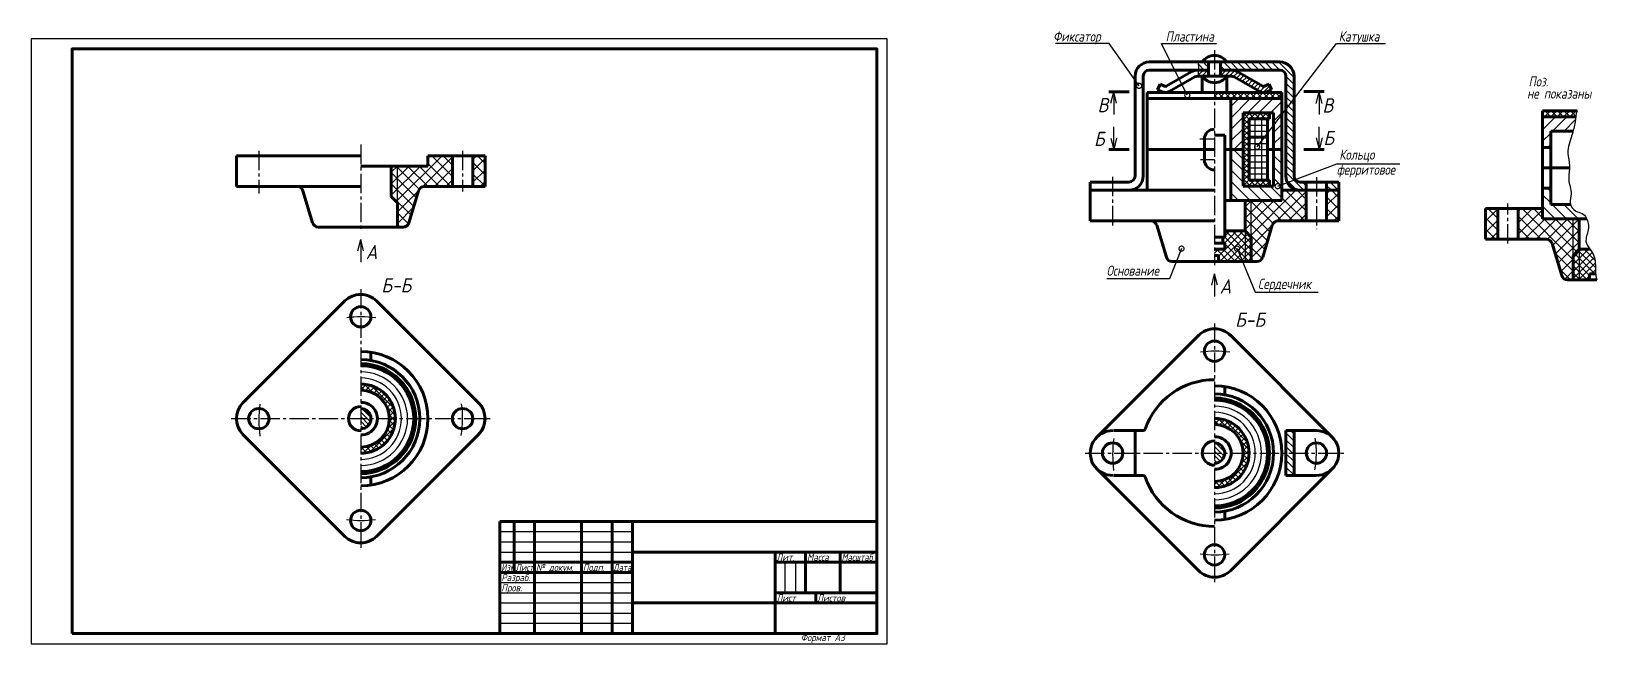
# Model space of a CAD drawing. Header units: millimetres. Extents: x 0 to 768, y 0 to 301.
import ezdxf

# ---------------------------------------------------------------- set-up
doc = ezdxf.new("R2010")
doc.units = ezdxf.units.MM
doc.header["$LTSCALE"] = 0.5
doc.linetypes.add('CENTER2', pattern=[28.575, 19.05, -3.175, 3.175, -3.175])
doc.layers.get('0').update_dxf_attribs({"lineweight": 60})
doc.layers.get('Defpoints').update_dxf_attribs({"color": 5})
doc.layers.add('4-текст', color=7, linetype='Continuous', true_color=0x00ad00)
doc.styles.get("Standard").update_dxf_attribs({"font": 'isocpeui.ttf', "width": 0.9})
doc.dimstyles.get("Standard").update_dxf_attribs({"dimtxt": 5, "dimasz": 5, "dimexe": 2, "dimexo": 0, "dimgap": 1.5, "dimtad": 1, "dimdec": 0, "dimzin": 0, "dimtxsty": 'Standard', "dimcen": 5, "dimadec": 0, "dimazin": 0, "dimtfac": 1, "dimtdec": 0, "dimtofl": 0, "dimtmove": 0, "dimatfit": 3, "dimldrblk": 'DOTSMALL', "dimfxl": 1, "dimtolj": 1, "dimtzin": 0, "dimarcsym": 0})

# ---------------------------------------------------------------- blocks, each defined once
blk = doc.blocks.new('_DotSmall')
at = {"color": 0, "linetype": 'ByBlock', "const_width": 0.5}
blk.add_lwpolyline([(-0.0625, 0, 1), (0.0625, 0, 1)], format="xyb", close=True, dxfattribs=at)

msp = doc.modelspace()

# ---------------------------------------------------------------- hatches: boundary and pattern name
at = {"lineweight": -3}
h = msp.add_hatch(dxfattribs=at)
h.set_pattern_fill('ANSI31', scale=0.75, angle=90, style=0)
h.set_pattern_definition([(135, (312.1632, 9.5983), (-1.683798, -1.683798), [])])
edge = h.paths.add_edge_path()
edge.add_line((577.66, 281.6), (577.66, 285.6))
edge.add_line((577.66, 285.6), (572.83, 285.6))
edge.add_line((572.83, 285.6), (572.83, 285.6))
edge.add_line((572.83, 285.6), (572.83, 285.59))
edge.add_spline(control_points=[(572.83, 285.59), (572.72, 285.31), (572.45, 284.6), (572.92, 283.33), (572.77, 282.16), (572.69, 281.6)], knot_values=[0, 0, 0, 0, 0.885413, 2.203759, 3.944981, 3.944981, 3.944981, 3.944981], degree=3, periodic=0)
edge.add_line((572.69, 281.6), (577.66, 281.6))
h.paths.add_polyline_path([(641.66, 222.6), (641.66, 226.6), (635.66, 226.6), (635.66, 222.6)])
edge = h.paths.add_edge_path()
edge.add_arc((622.66, 229.6), 7, 180, 270)
edge.add_line((622.66, 222.6), (625.66, 222.6))
edge.add_line((625.66, 222.6), (625.66, 226.6))
edge.add_line((625.66, 226.6), (622.66, 226.6))
edge.add_arc((622.66, 229.6), 3, 180, 270, ccw=False)
edge.add_line((619.66, 229.6), (619.66, 278.6))
edge.add_arc((612.66, 278.6), 7, 0, 90)
edge.add_line((612.66, 285.6), (583.66, 285.6))
edge.add_line((583.66, 285.6), (583.66, 281.6))
edge.add_line((583.66, 281.6), (612.66, 281.6))
edge.add_arc((612.66, 278.6), 3, 0, 90, ccw=False)
edge.add_line((615.66, 278.6), (615.66, 229.6))
h = msp.add_hatch(dxfattribs=at)
h.set_pattern_fill('ANSI31', scale=0.5, style=0)
h.set_pattern_definition([(45, (312.1632, 9.5983), (-1.122532, 1.122532), [])])
edge = h.paths.add_edge_path()
edge.add_spline(control_points=[(572.69, 281.6), (572.65, 281.35), (572.51, 280.52), (572.58, 280.13), (572.88, 278.64), (572.9, 278.6)], knot_values=[3.944981, 3.944981, 3.944981, 3.944981, 4.714318, 6.752684, 6.961333, 6.961333, 6.961333, 6.961333], degree=3, periodic=0)
edge.add_line((572.9, 278.6), (577.66, 278.6))
edge.add_line((577.66, 278.6), (577.66, 281.6))
edge.add_line((577.66, 281.6), (572.69, 281.6))
h.paths.add_polyline_path([(590.32, 278.25), (602.92, 271.07, 0.23303), (606.45, 270.96), (608.66, 271.96), (607.41, 274.68), (605.21, 273.69, -0.23303), (604.33, 273.72), (591.73, 280.89, 0.123106), (588.91, 281.6), (583.66, 281.6), (583.66, 278.6), (588.91, 278.6, -0.123106)])
h = msp.add_hatch(dxfattribs=at)
h.set_pattern_fill('ANSI37', scale=0.7, style=0)
h.set_pattern_definition([(45, (312.1632, 9.5983), (-1.571545, 1.571545), []), (135, (312.1632, 9.5983), (-1.571545, -1.571545), [])])
h.paths.add_polyline_path([(588.66, 267.6), (613.66, 267.6), (613.66, 270.6), (580.66, 270.6), (580.66, 267.6)])
h = msp.add_hatch(dxfattribs=at)
h.set_pattern_fill('ANSI31', scale=1.25, style=0)
h.set_pattern_definition([(45, (312.163, 9.5983), (-2.80633, 2.80633), [])])
h.paths.add_polyline_path([(588.66, 242.6), (594.66, 242.6), (594.66, 260.6), (596.66, 260.6), (609.66, 260.6), (609.66, 242.6), (613.66, 242.6), (613.66, 267.6), (588.66, 267.6)])
h = msp.add_hatch(dxfattribs=at)
h.set_pattern_fill('ANSI37', scale=0.7, style=0)
h.set_pattern_definition([(45, (360.657, 5.5983), (-1.571545, 1.571545), []), (135, (360.657, 5.5983), (-1.571545, -1.571545), [])])
edge = h.paths.add_edge_path()
edge.add_spline(control_points=[(757.88, 258.6), (758.03, 259.62), (758.22, 260.63), (758.56, 261.6)], knot_values=[0.026653, 0.026653, 0.026653, 0.026653, 3.109072, 3.109072, 3.109072, 3.109072], degree=3, periodic=0)
edge.add_line((758.56, 261.6), (741.66, 261.6))
edge.add_line((741.66, 261.6), (741.66, 258.6))
edge.add_line((741.66, 258.6), (757.88, 258.6))
h = msp.add_hatch(dxfattribs=at)
h.set_pattern_fill('ANSI37', scale=0.6, angle=90, style=0)
h.set_pattern_definition([(135, (312.1632, 9.5983), (-1.347038, -1.347038), []), (225, (312.1632, 9.5983), (1.347038, -1.347038), [])])
h.paths.add_polyline_path([(597.66, 257.6), (606.66, 257.6), (607.66, 257.6), (607.66, 260.6), (596.66, 260.6), (594.66, 260.6), (594.66, 242.6), (594.66, 224.6), (597.66, 224.6), (597.66, 227.6)])
h.paths.add_polyline_path([(607.66, 227.6), (597.66, 227.6), (597.66, 224.6), (607.66, 224.6)])
h = msp.add_hatch(dxfattribs=at)
h.set_pattern_fill('ANSI31', scale=1.25, style=0)
h.set_pattern_definition([(45, (360.8605, 0.5983), (-2.80633, 2.80633), [])])
edge = h.paths.add_edge_path()
edge.add_line((745.66, 251.6), (756.59, 251.6))
edge.add_spline(control_points=[(756.59, 251.6), (757, 253.1), (757.5, 255.41), (757.77, 257.79), (757.88, 258.6)], knot_values=[3.109072, 3.109072, 3.109072, 3.109072, 7.780146, 10.229589, 10.229589, 10.229589, 10.229589], degree=3, periodic=0)
edge.add_line((757.88, 258.6), (741.66, 258.6))
edge.add_line((741.66, 258.6), (741.66, 243.6))
edge.add_line((741.66, 243.6), (745.66, 243.6))
edge.add_line((745.66, 243.6), (745.66, 251.6))
h = msp.add_hatch(dxfattribs=at)
h.set_pattern_fill('ANSI37', scale=1.25, angle=90, style=0)
h.set_pattern_definition([(135, (-106.837, 26.4794), (-2.80633, -2.80633), []), (225, (-106.837, 26.4794), (2.80633, -2.80633), [])])
h.paths.add_polyline_path([(206.66, 224.48), (206.66, 239.48), (201.66, 239.48), (194.66, 239.48), (194.66, 234.48), (176.66, 234.48), (176.66, 219.48), (179.66, 216.48), (179.66, 204.48), (182.42, 204.48, 0.331206), (185.3, 206.62), (190.02, 222.34, -0.331206), (192.89, 224.48)])
h.paths.add_polyline_path([(216.66, 224.48), (222.66, 224.48), (222.66, 239.48), (216.66, 239.48)])
h = msp.add_hatch(dxfattribs=at)
h.set_pattern_fill('ANSI31', scale=1.25, angle=90, style=0)
h.set_pattern_definition([(135, (312.163, 9.5983), (-2.80633, -2.80633), [])])
h.paths.add_polyline_path([(594.66, 224.6), (594.66, 242.6), (588.66, 242.6), (588.66, 222.6), (588.66, 217.6), (595.66, 217.6), (613.66, 217.6), (613.66, 222.6), (613.66, 242.6), (609.66, 242.6), (609.66, 224.6)])
h = msp.add_hatch(dxfattribs=at)
h.set_pattern_fill('ANSI31', scale=1.25, angle=90, style=0)
h.set_pattern_definition([(135, (360.8605, 0.5983), (-2.80633, -2.80633), [])])
edge = h.paths.add_edge_path()
edge.add_line((745.66, 215.6), (745.66, 223.6))
edge.add_line((745.66, 223.6), (741.66, 223.6))
edge.add_line((741.66, 223.6), (741.66, 213.6))
edge.add_line((741.66, 213.6), (741.66, 208.6))
edge.add_line((741.66, 208.6), (763.33, 208.6))
edge.add_spline(control_points=[(763.33, 208.6), (762.8, 209.71), (761.3, 211.59), (757.5, 212.01), (755.77, 214.26), (755.39, 215.6)], knot_values=[46.67946, 46.67946, 46.67946, 46.67946, 50.184627, 53.468463, 57.536046, 57.536046, 57.536046, 57.536046], degree=3, periodic=0)
edge.add_line((755.39, 215.6), (745.66, 215.6))
h = msp.add_hatch(dxfattribs=at)
h.set_pattern_fill('ANSI37', scale=1.25, angle=90, style=0)
h.set_pattern_definition([(135, (312.163, 9.5983), (-2.80633, -2.80633), []), (225, (312.163, 9.5983), (2.80633, -2.80633), [])])
h.paths.add_polyline_path([(625.66, 207.6), (625.66, 222.6), (620.66, 222.6), (613.66, 222.6), (613.66, 217.6), (595.66, 217.6), (595.66, 202.6), (598.66, 199.6), (598.66, 187.6), (601.42, 187.6, 0.331206), (604.3, 189.74), (609.02, 205.46, -0.331206), (611.89, 207.6)])
h.paths.add_polyline_path([(635.66, 207.6), (641.66, 207.6), (641.66, 222.6), (635.66, 222.6)])
h = msp.add_hatch(dxfattribs=at)
h.set_pattern_fill('ANSI37', scale=1.25, angle=90, style=0)
h.set_pattern_definition([(135, (360.8605, 0.5983), (-2.80633, -2.80633), []), (225, (360.8605, 0.5983), (2.80633, -2.80633), [])])
h.paths.add_polyline_path([(746.3, 196.46), (751.02, 180.74, 0.331206), (753.89, 178.6), (756.66, 178.6), (756.66, 190.6), (756.66, 208.6), (741.66, 208.6), (741.66, 213.6), (734.66, 213.6), (729.66, 213.6), (729.66, 198.6), (743.42, 198.6, -0.331206)])
h.paths.add_polyline_path([(756.66, 190.6), (759.66, 193.6), (759.66, 208.6), (756.66, 208.6)])
h.paths.add_polyline_path([(713.66, 198.6), (719.66, 198.6), (719.66, 213.6), (713.66, 213.6)])
h = msp.add_hatch(dxfattribs=at)
h.set_pattern_fill('ANSI37', scale=0.75, style=0)
h.set_pattern_definition([(45, (312.657, 14.5983), (-1.683798, 1.683798), []), (135, (312.657, 14.5983), (-1.683798, -1.683798), [])])
h.paths.add_polyline_path([(595.66, 202.6), (585.66, 202.6), (585.66, 199.6), (584.66, 199.6), (584.66, 196.6), (585.66, 196.6), (585.66, 193.6), (580.66, 193.6), (580.66, 190.6), (582.66, 190.6), (582.66, 187.6), (595.66, 187.6)])
h.paths.add_polyline_path([(598.66, 199.6), (595.66, 202.6), (595.66, 187.6), (598.66, 187.6)])
h = msp.add_hatch(dxfattribs=at)
h.set_pattern_fill('ANSI37', scale=0.75, style=0)
h.set_pattern_definition([(45, (360.657, 5.5983), (-1.683798, 1.683798), []), (135, (360.657, 5.5983), (-1.683798, -1.683798), [])])
h.paths.add_polyline_path([(759.66, 193.6), (756.66, 190.6), (756.66, 178.6), (759.66, 178.6)])
edge = h.paths.add_edge_path()
edge.add_spline(control_points=[(767.69, 181.6), (767.69, 181.62), (767.56, 183.07), (767.64, 186.39), (767.07, 190.65), (765.57, 192.71), (764.93, 193.6)], knot_values=[73.070277, 73.070277, 73.070277, 73.070277, 73.179023, 78.940139, 82.800069, 85.789737, 85.789737, 85.789737, 85.789737], degree=3, periodic=0)
edge.add_line((764.93, 193.6), (759.66, 193.6))
edge.add_line((759.66, 193.6), (759.66, 178.6))
edge.add_line((759.66, 178.6), (764.66, 178.6))
edge.add_line((764.66, 178.6), (764.66, 181.6))
edge.add_line((764.66, 181.6), (767.69, 181.6))
h = msp.add_hatch(dxfattribs=at)
h.set_pattern_fill('ANSI37', scale=0.6, angle=90, style=0)
h.set_pattern_definition([(135, (-106.8369, 36.5975), (-1.347038, -1.347038), []), (225, (-106.8369, 36.5975), (1.347038, -1.347038), [])])
h.paths.add_polyline_path([(178.66, 110.48), (175.66, 110.48, -0.414214), (161.66, 96.48), (161.66, 93.48, 0.414214)])
h.paths.add_polyline_path([(161.66, 127.48), (161.66, 124.48, -0.414214), (175.66, 110.48), (178.66, 110.48, 0.414214)])
h = msp.add_hatch(dxfattribs=at)
h.set_pattern_fill('ANSI31', color=256, scale=0.5, angle=90, style=0)
h.set_pattern_definition([(135, (-106.343, 31.4794), (-1.122532, -1.122532), [])])
h.paths.add_polyline_path([(161.66, 115.48), (161.66, 110.48), (166.66, 110.48, 0.414214)])
h.paths.add_polyline_path([(166.66, 110.48), (161.66, 110.48), (161.66, 105.48, 0.414214)])
h = msp.add_hatch(dxfattribs=at)
h.set_pattern_fill('ANSI37', scale=0.6, angle=90, style=0)
h.set_pattern_definition([(135, (312.1632, 19.7163), (-1.347038, -1.347038), []), (225, (312.1632, 19.7163), (1.347038, -1.347038), [])])
h.paths.add_polyline_path([(597.66, 93.6), (594.66, 93.6, -0.414214), (580.66, 79.6), (580.66, 76.6, 0.414214)])
h.paths.add_polyline_path([(580.66, 110.6), (580.66, 107.6, -0.414214), (594.66, 93.6), (597.66, 93.6, 0.414214)])
h = msp.add_hatch(dxfattribs=at)
h.set_pattern_fill('ANSI31', scale=0.75, angle=90, style=0)
h.set_pattern_definition([(135, (312.1632, 19.7163), (-1.683798, -1.683798), [])])
h.paths.add_polyline_path([(619.66, 104.6), (615.66, 104.6), (615.66, 93.6), (619.66, 93.6)])
h.paths.add_polyline_path([(619.66, 93.6), (615.66, 93.6), (615.66, 82.6), (619.66, 82.6)])
h = msp.add_hatch(dxfattribs=at)
h.set_pattern_fill('ANSI31', color=256, scale=0.5, angle=90, style=0)
h.set_pattern_definition([(135, (312.657, 14.5983), (-1.122532, -1.122532), [])])
h.paths.add_polyline_path([(580.66, 98.6), (580.66, 93.6), (585.66, 93.6, 0.414214)])
h.paths.add_polyline_path([(585.66, 93.6), (580.66, 93.6), (580.66, 88.6, 0.414214)])

# ---------------------------------------------------------------- linework, layer by layer
at = {"color": 7, "lineweight": 60}
for p, q in [((580.66, 285.6), (548.66, 285.6)), ((572.83, 285.59), (572.83, 285.6)), ((572.83, 285.6), (572.83, 285.6)), ((580.66, 285.6), (577.66, 285.6)), ((577.66, 285.6), (577.66, 281.6)), ((580.66, 285.6), (612.66, 285.6)), ((580.66, 285.6), (583.66, 285.6)), ((583.66, 285.6), (583.66, 281.6)), ((541.66, 278.6), (541.66, 229.6)), ((545.66, 278.6), (545.66, 229.6)), ((545.66, 275.6), (545.66, 278.6)), ((548.66, 281.6), (577.66, 281.6)), ((556.99, 273.72), (569.58, 280.89)), ((558.4, 271.07), (571, 278.25)), ((577.66, 281.6), (572.41, 281.6)), ((572.41, 278.6), (580.66, 278.6)), ((574.66, 270.6), (574.66, 278.6)), ((577.66, 281.6), (577.66, 278.6)), ((588.91, 278.6), (580.66, 278.6)), ((583.66, 281.6), (583.66, 278.6)), ((612.66, 281.6), (583.66, 281.6)), ((583.66, 281.6), (588.91, 281.6)), ((586.66, 270.6), (586.66, 278.6)), ((602.92, 271.07), (590.32, 278.25)), ((604.33, 273.72), (591.73, 280.89)), ((615.66, 278.6), (615.66, 229.6)), ((615.66, 275.6), (615.66, 278.6)), ((619.66, 278.6), (619.66, 229.6)), ((580.66, 270.6), (547.66, 270.6)), ((547.66, 270.6), (547.66, 267.6)), ((552.66, 271.96), (553.91, 274.68)), ((552.66, 271.96), (554.86, 270.96)), ((553.91, 274.68), (556.1, 273.69)), ((580.66, 270.6), (574.66, 270.6)), ((580.66, 270.6), (613.66, 270.6)), ((580.66, 270.6), (586.66, 270.6)), ((607.41, 274.68), (605.21, 273.69)), ((608.66, 271.96), (606.45, 270.96)), ((608.66, 271.96), (607.41, 274.68)), ((613.66, 270.6), (613.66, 267.6)), ((547.66, 267.6), (580.66, 267.6)), ((547.66, 242.6), (547.66, 267.6)), ((580.66, 267.6), (580.66, 267.6)), ((613.66, 267.6), (580.66, 267.6)), ((580.66, 267.6), (580.66, 267.6)), ((580.66, 267.6), (588.66, 267.6)), ((588.66, 267.6), (588.66, 242.6)), ((613.66, 242.6), (613.66, 267.6)), ((758.56, 261.6), (741.66, 261.6)), ((741.66, 261.6), (741.66, 258.6)), ((594.66, 242.6), (594.66, 260.6)), ((596.66, 260.6), (594.66, 260.6)), ((596.66, 260.6), (609.66, 260.6)), ((597.66, 227.6), (597.66, 257.6)), ((597.66, 257.6), (607.66, 257.6)), ((597.66, 257.6), (605.66, 257.6)), ((597.66, 257.6), (606.66, 257.6)), ((597.66, 257.6), (606.66, 257.6)), ((600.66, 257.6), (603.66, 257.6)), ((606.66, 257.6), (606.66, 227.6)), ((607.66, 260.6), (607.66, 257.6)), ((609.66, 242.6), (609.66, 260.6)), ((741.66, 258.6), (757.88, 258.6)), ((741.66, 233.6), (741.66, 258.6)), ((575.66, 242.6), (575.66, 247.6)), ((580.66, 249.6), (585.66, 249.6)), ((585.66, 242.6), (585.66, 249.6)), ((597.66, 248.6), (606.66, 248.6)), ((745.66, 233.6), (745.66, 251.6)), ((756.59, 251.6), (745.66, 251.6)), ((121.66, 239.48), (100.66, 239.48)), ((100.66, 239.48), (100.66, 224.48)), ((121.66, 239.48), (128.66, 239.48)), ((161.66, 239.48), (128.66, 239.48)), ((201.66, 239.48), (194.66, 239.48)), ((194.66, 239.48), (194.66, 234.48)), ((201.66, 239.48), (222.66, 239.48)), ((206.66, 239.48), (206.66, 224.48)), ((216.66, 224.48), (216.66, 239.48)), ((222.66, 239.48), (222.66, 224.48)), ((547.66, 222.6), (547.66, 242.6)), ((547.66, 242.6), (580.66, 242.6)), ((580.66, 242.6), (575.66, 242.6)), ((575.66, 242.6), (575.66, 237.6)), ((585.66, 242.6), (585.66, 237.6)), ((585.66, 199.6), (585.66, 242.6)), ((585.66, 242.6), (594.66, 242.6)), ((588.66, 242.6), (588.66, 222.6)), ((594.66, 242.6), (594.66, 224.6)), ((613.66, 242.6), (606.66, 242.6)), ((609.66, 242.6), (609.66, 224.6)), ((613.66, 222.6), (613.66, 242.6)), ((745.66, 243.6), (741.66, 243.6)), ((745.66, 233.6), (745.66, 243.6)), ((169.66, 234.48), (161.66, 234.48)), ((161.66, 234.48), (176.66, 234.48)), ((169.66, 234.48), (194.66, 234.48)), ((176.66, 234.48), (176.66, 219.48)), ((741.66, 213.6), (741.66, 233.6)), ((741.66, 233.6), (745.66, 233.6)), ((745.66, 233.6), (745.66, 215.6)), ((745.66, 233.6), (754.85, 233.6)), ((745.66, 233.6), (745.66, 223.6)), ((100.66, 224.48), (161.66, 224.48)), ((100.66, 224.48), (130.42, 224.48)), ((222.66, 224.48), (192.89, 224.48)), ((519.66, 222.6), (519.66, 226.6)), ((519.66, 226.6), (538.66, 226.6)), ((519.66, 226.6), (538.66, 226.6)), ((524.66, 226.6), (523.16, 226.6)), ((524.66, 226.6), (523.16, 226.6)), ((529.66, 226.6), (524.66, 226.6)), ((529.66, 226.6), (536.16, 226.6)), ((609.66, 224.6), (594.66, 224.6)), ((596.66, 224.6), (595.66, 224.6)), ((597.66, 227.6), (607.66, 227.6)), ((597.66, 227.6), (600.66, 227.6)), ((607.66, 227.6), (607.66, 224.6)), ((641.66, 226.6), (622.66, 226.6)), ((625.66, 226.6), (625.66, 207.6)), ((635.66, 207.6), (635.66, 226.6)), ((641.66, 222.6), (641.66, 226.6)), ((745.66, 223.6), (741.66, 223.6)), ((133.3, 222.34), (138.02, 206.62)), ((179.66, 216.48), (176.66, 219.48)), ((179.66, 216.48), (179.66, 204.48)), ((190.02, 222.34), (185.3, 206.62)), ((540.66, 222.6), (519.66, 222.6)), ((519.66, 222.6), (519.66, 207.6)), ((540.66, 222.6), (547.66, 222.6)), ((580.66, 222.6), (547.66, 222.6)), ((588.66, 217.6), (585.66, 217.6)), ((585.66, 217.6), (595.66, 217.6)), ((588.66, 222.6), (588.66, 217.6)), ((588.66, 222.6), (588.66, 217.6)), ((588.66, 217.6), (613.66, 217.6)), ((595.66, 217.6), (595.66, 202.6)), ((620.66, 222.6), (613.66, 222.6)), ((613.66, 222.6), (613.66, 217.6)), ((620.66, 222.6), (641.66, 222.6)), ((641.66, 222.6), (641.66, 207.6)), ((745.66, 215.6), (755.39, 215.6)), ((519.66, 207.6), (580.66, 207.6)), ((519.66, 207.6), (549.42, 207.6)), ((641.66, 207.6), (611.89, 207.6)), ((713.66, 213.6), (713.66, 198.6)), ((734.66, 213.6), (713.66, 213.6)), ((719.66, 213.6), (719.66, 198.6)), ((729.66, 213.6), (729.66, 198.6)), ((734.66, 213.6), (741.66, 213.6)), ((741.66, 213.6), (741.66, 208.6)), ((763.33, 208.6), (741.66, 208.6)), ((763.33, 208.6), (759.66, 208.6)), ((759.66, 208.6), (759.66, 193.6)), ((180, 204.48), (140.89, 204.48)), ((179.66, 204.48), (182.42, 204.48)), ((552.3, 205.46), (557.02, 189.74)), ((595.66, 202.6), (585.66, 202.6)), ((598.66, 199.6), (595.66, 202.6)), ((609.02, 205.46), (604.3, 189.74)), ((585.66, 199.6), (580.66, 199.6)), ((580.66, 196.6), (585.66, 196.6)), ((580.66, 193.6), (585.66, 193.6)), ((584.66, 196.6), (584.66, 199.6)), ((585.66, 193.6), (585.66, 196.6)), ((598.66, 199.6), (598.66, 187.6)), ((713.66, 198.6), (743.42, 198.6)), ((746.3, 196.46), (751.02, 180.74)), ((756.66, 190.6), (759.66, 193.6)), ((759.66, 193.6), (764.93, 193.6)), ((580.66, 187.6), (559.89, 187.6)), ((580.66, 190.6), (582.66, 190.6)), ((580.66, 187.6), (601.42, 187.6)), ((582.66, 190.6), (582.66, 187.6)), ((756.66, 190.6), (756.66, 178.6)), ((768.2, 178.6), (753.89, 178.6)), ((756.66, 178.6), (764.66, 178.6)), ((764.66, 178.6), (764.66, 181.6)), ((764.66, 181.6), (767.69, 181.6)), ((153.88, 168.26), (103.88, 118.26)), ((169.43, 168.26), (219.44, 118.26)), ((572.88, 151.38), (522.88, 101.38)), ((588.43, 151.38), (638.44, 101.38)), ((166.66, 143.1), (166.66, 139.05)), ((585.66, 126.22), (585.66, 122.16)), ((153.88, 52.7), (103.88, 102.7)), ((169.43, 52.7), (219.44, 102.7)), ((545.66, 104.6), (531.16, 104.6)), ((541.66, 104.66), (541.66, 82.6)), ((615.66, 104.6), (615.66, 82.6)), ((615.66, 104.6), (630.62, 104.6)), ((619.66, 82.6), (619.66, 104.6)), ((572.88, 35.82), (522.88, 85.82)), ((588.43, 35.82), (638.44, 85.82)), ((166.66, 81.91), (166.66, 77.86)), ((545.66, 82.6), (531.16, 82.6)), ((615.66, 82.6), (630.58, 82.6)), ((585.66, 65.03), (585.66, 60.98))]:
    msp.add_line(p, q, dxfattribs=at)
at = {"color": 7, "linetype": 'CENTER2', "lineweight": -3}
for p, q in [((580.66, 291.34), (580.66, 185.8)), ((111.66, 242), (111.66, 221.04)), ((161.66, 245), (161.66, 202.68)), ((211.66, 242), (211.66, 222)), ((530.66, 229.16), (530.66, 204.16)), ((630.66, 229.1), (630.66, 203.48)), ((724.66, 196.38), (724.66, 216.11)), ((161.66, 174.04), (161.66, 47)), ((580.66, 157.16), (580.66, 30.12)), ((98.16, 110.48), (225.52, 110.48)), ((517.16, 93.6), (644.52, 93.6))]:
    msp.add_line(p, q, dxfattribs=at)
at = {"color": 7, "lineweight": 100}
for p, q in [((528.76, 270.98), (538.76, 270.98)), ((634.41, 271), (624.41, 271)), ((528.76, 242.6), (538.76, 242.6)), ((634.41, 242.58), (624.41, 242.58))]:
    msp.add_line(p, q, dxfattribs=at)
at = {"color": 7, "lineweight": -3}
for p, q in [((529.79, 265.38), (531.19, 270.98)), ((531.19, 270.98), (531.19, 259.78)), ((531.19, 270.98), (531.19, 265.38)), ((532.59, 265.38), (531.19, 270.98)), ((630.55, 265.21), (631.98, 270.98)), ((631.98, 270.98), (631.98, 259.78)), ((633.41, 265.21), (631.98, 270.98)), ((531.19, 242.6), (531.19, 253.8)), ((597.66, 254.6), (606.66, 254.6)), ((600.66, 227.6), (600.66, 257.6)), ((603.66, 257.6), (603.66, 227.6)), ((631.98, 242.6), (631.98, 253.8)), ((529.79, 248.2), (531.19, 242.6)), ((531.19, 242.6), (531.19, 248.2)), ((532.59, 248.2), (531.19, 242.6)), ((580.66, 247.6), (573.44, 247.6)), ((597.66, 251.6), (606.66, 251.6)), ((630.55, 248.37), (631.98, 242.6)), ((633.41, 248.37), (631.98, 242.6)), ((597.66, 245.6), (606.66, 245.6)), ((597.66, 242.6), (606.66, 242.6)), ((597.66, 239.6), (606.66, 239.6)), ((179.66, 216.48), (179.66, 234.48)), ((580.66, 237.6), (573.71, 237.6)), ((597.66, 236.6), (606.66, 236.6)), ((597.66, 233.6), (606.66, 233.6)), ((597.66, 230.6), (606.66, 230.6)), ((598.66, 199.6), (598.66, 217.6)), ((756.66, 190.6), (756.66, 208.6)), ((595.66, 202.6), (595.66, 187.6)), ((160.29, 192.88), (161.69, 198.48)), ((161.69, 198.48), (161.69, 187.28)), ((161.69, 198.48), (161.69, 192.88)), ((163.09, 192.88), (161.69, 198.48)), ((759.66, 193.6), (759.66, 178.6)), ((579.29, 176), (580.69, 181.6)), ((580.69, 181.6), (580.69, 170.4)), ((580.69, 181.6), (580.69, 176)), ((582.09, 176), (580.69, 181.6))]:
    msp.add_line(p, q, dxfattribs=at)
at = {"lineweight": 18}
for p, q in [((564.44, 193.93), (558.5, 179.13)), ((591.69, 193.93), (600.61, 172.64))]:
    msp.add_line(p, q, dxfattribs=at)
at = {"lineweight": -3}
for p, q in [((600.61, 172.64), (614.97, 172.64)), ((230, 55), (295, 55)), ((230, 50), (295, 50)), ((230, 45), (295, 45)), ((370, 25), (370, 40)), ((375, 40), (375, 25)), ((230, 30), (295, 30)), ((230, 25), (295, 25)), ((230, 20), (295, 20)), ((230, 15), (295, 15)), ((230, 10), (295, 10))]:
    msp.add_line(p, q, dxfattribs=at)
at = {"lineweight": 60}
for p, q in [((415, 60), (230, 60)), ((230, 5), (230, 60)), ((237, 60), (237, 35)), ((247, 5), (247, 60)), ((270, 60), (270, 5)), ((285, 5), (285, 60)), ((295, 60), (295, 5)), ((230, 40), (295, 40)), ((295, 45), (415, 45)), ((365, 5), (365, 45)), ((365, 40), (415, 40)), ((380, 45), (380, 25)), ((397, 25), (397, 45)), ((230, 35), (295, 35)), ((365, 25), (415, 25)), ((385, 20), (385, 25)), ((295, 20), (415, 20))]:
    msp.add_line(p, q, dxfattribs=at)
msp.add_line((365, 45), (365, 40))
msp.add_lwpolyline([(20, 5), (415, 5), (415, 292), (20, 292)], close=True, dxfattribs=at)
at = {"color": 7, "lineweight": 60}
for centre in [(161.66, 160.48), (580.66, 143.6), (111.66, 110.48), (211.66, 110.48), (530.66, 93.6), (630.66, 93.6), (161.66, 60.48), (580.66, 43.6)]:
    msp.add_circle(centre, 5, dxfattribs=at)
for centre, radius, start, end in [((548.66, 278.6), 7, 90, 180), ((580.66, 281.6), 7.21, 33.69007, 146.30993), ((612.66, 278.6), 7, 0, 90), ((548.66, 278.6), 3, 90, 180), ((572.41, 275.6), 6, 90, 118.07249), ((572.41, 275.6), 3, 90, 118.07249), ((580.66, 282.6), 7.21, 213.69007, 326.30993), ((588.91, 275.6), 6, 61.92751, 90), ((588.91, 275.6), 3, 61.92751, 90), ((588.91, 275.6), 3, 61.92751, 90), ((612.66, 278.6), 3, 0, 90), ((556.51, 274.6), 4, 245.60226, 298.07249), ((556.51, 274.6), 1, 245.60226, 298.07249), ((604.8, 274.6), 4, 241.92751, 294.39774), ((604.8, 274.6), 1, 241.92751, 294.39774), ((580.66, 247.6), 5, 90, 180), ((580.66, 237.6), 5, 180, 270), ((130.42, 221.48), 3, 16.69924, 90), ((192.89, 221.48), 3, 90, 163.30076), ((538.66, 229.6), 3, 270, 0), ((538.66, 229.6), 7, 270, 0), ((622.66, 229.6), 7, 180, 270), ((622.66, 229.6), 3, 180, 270), ((549.42, 204.6), 3, 16.69924, 90), ((611.89, 204.6), 3, 90, 163.30076), ((140.89, 207.48), 3, 196.69924, 270), ((182.42, 207.48), 3, 270, 343.30076), ((743.42, 195.6), 3, 16.69924, 90), ((559.89, 190.6), 3, 196.69924, 270), ((601.42, 190.6), 3, 270, 343.30076), ((753.89, 181.6), 3, 196.69924, 270), ((161.66, 160.48), 11, 44.99653, 135.00347), ((580.66, 143.6), 11, 44.99653, 135.00347), ((161.66, 110.48), 33, 270, 90), ((161.66, 110.48), 29, 270, 90), ((161.66, 110.48), 29, 270, 90), ((161.66, 110.48), 27, 270, 90), ((161.66, 110.48), 27, 270, 90), ((161.66, 110.48), 26, 270, 90), ((161.66, 110.48), 17, 270, 90), ((161.66, 110.48), 14, 270, 90), ((580.66, 93.6), 36, 90.00468, 161.0733), ((580.66, 93.6), 33, 270, 90), ((111.66, 110.48), 11, 135, 225), ((161.66, 110.48), 6, 90, 270), ((161.84, 110.48), 8, 268.68864, 91.31136), ((161.66, 110.48), 5, 270, 90), ((211.66, 110.48), 11, 315, 45), ((580.66, 93.6), 29, 270, 90), ((580.66, 93.6), 29, 270, 90), ((580.66, 93.6), 27, 270, 90), ((580.66, 93.6), 27, 270, 90), ((580.66, 93.6), 26, 270, 90), ((580.66, 93.6), 17, 270, 90), ((580.66, 93.6), 14, 270, 90), ((530.66, 93.6), 11, 88.69114, 271.30888), ((545.66, 105.6), 1, 270, 341.0733), ((580.84, 93.6), 8, 268.68864, 91.31136), ((630.66, 93.6), 11, 269.57448, 90.21737), ((580.66, 93.6), 6, 90, 270), ((580.66, 93.6), 5, 270, 90), ((545.66, 81.6), 1, 18.92464, 90), ((580.66, 93.6), 36, 198.92464, 270), ((161.66, 60.48), 11, 224.99653, 315.00347), ((580.66, 43.6), 11, 224.99653, 315.00347)]:
    msp.add_arc(centre, radius, start, end, dxfattribs=at)
at = {"color": 7, "linetype": 'Continuous', "lineweight": -3}
for centre, radius, start, end in [((161.66, 110.48), 50, 81.41375, 97.92119), ((580.66, 93.6), 50, 81.41375, 97.92119), ((172.24, 109.72), 60.59, 172.55087, 187.37138), ((161.66, 110.48), 50, 350.41676, 8.436), ((591.24, 92.84), 60.59, 172.55087, 187.37138), ((580.66, 93.6), 50, 350.41676, 8.436), ((161.66, 110.48), 50, 261.94574, 278.33519), ((580.66, 93.6), 50, 261.94574, 278.33519)]:
    msp.add_arc(centre, radius, start, end, dxfattribs=at)
at = {"color": 7, "lineweight": -3}
for centre, radius in [((161.66, 110.48), 23), ((161.66, 110.48), 20), ((580.66, 93.6), 23), ((580.66, 93.6), 20)]:
    msp.add_arc(centre, radius, 270, 90, dxfattribs=at)
for points, knots in [([(572.83, 285.59), (572.72, 285.31), (572.45, 284.6), (573.01, 283.09), (572.47, 280.75), (572.58, 280.13), (572.88, 278.64), (572.9, 278.6)], [0, 0, 0, 0, 0.885413, 2.203759, 4.714318, 6.752684, 6.961333, 6.961333, 6.961333, 6.961333]), ([(758.57, 261.62), (757.95, 259.88), (757.68, 255.72), (755.95, 248.9), (753.23, 241.75), (755.52, 234.42), (753.64, 227.67), (756.42, 221.64), (754.45, 216.18), (757.28, 212.04), (762.13, 211.5), (764.27, 207.12), (764.29, 202.24), (761.36, 196.78), (766.88, 192.08), (767.64, 186.39), (767.53, 182.15), (767.84, 180.42), (768.2, 178.6)], [0, 0, 0, 0, 5.558516, 12.26637, 21.306732, 27.499821, 34.423838, 41.432689, 46.057582, 50.747043, 54.030879, 59.89481, 62.967405, 68.842793, 76.059944, 79.919874, 85.68099, 88.488684, 88.488684, 88.488684, 88.488684])]:
    msp.add_open_spline(points, degree=3, knots=knots, dxfattribs=at)
at = {"layer": 'Defpoints'}
msp.add_lwpolyline([(0, 0), (420, 0), (420, 297), (0, 297)], close=True, dxfattribs=at)

# ---------------------------------------------------------------- texts
at = {"lineweight": -3}
for s, height, width, p in [('Фиксатор', 5, 0.8, (501.51, 295.6)), ('Пластина', 5, 0.8, (556.66, 295.6)), ('Катушка', 5, 0.8, (641.58, 295.62)), ('Поз. ', 5, 0.8, (734.77, 273.53)), ('не показаны', 5, 0.8, (734.01, 267.58)), ('Кольцо', 5, 0.8, (641.89, 237.62)), ('ферритовое', 5, 0.8, (640.63, 230.23)), ('Основание', 5, 0.8, (527.7, 180.65)), ('Сердечник', 5, 0.8, (601.99, 174.15)), ('Формат А3', 3.5, 0.9, (377.6, 1.25))]:
    msp.add_text(s, height=height, dxfattribs=dict(at, width=width)).set_placement(p)
at = {"color": 7, "lineweight": -3, "width": 0.9}
for s, p in [('В', (523.27, 260.92)), ('В', (633.64, 260.75)), ('Б', (521.5, 244.31)), ('Б', (634.07, 244.76)), ('А', (164.16, 188.76)), ('Б-Б', (171.79, 172.45)), ('А', (583.16, 171.88)), ('Б-Б', (590.79, 155.56))]:
    msp.add_text(s, height=7, dxfattribs=at).set_placement(p)
at = {"layer": '4-текст', "lineweight": -3}
for s, width, p in [('Изм.', 0.7, (230.67, 35.7)), ('Лист', 0.75, (237.67, 35.7)), ('№ докум.', 0.9, (247.67, 35.7)), ('Подп.', 0.9, (270.67, 35.7)), ('Дата', 0.75, (285.67, 35.7)), ('Лит.', 0.9, (365.67, 40.7)), ('Масса', 0.9, (380.67, 40.7)), ('Масштаб', 0.8, (397.67, 40.7)), ('Разраб.', 0.9, (230.67, 30.7)), ('Пров.', 0.9, (230.67, 25.7)), ('Лист', 0.9, (365.67, 20.7)), ('Листов', 0.9, (385.67, 20.7))]:
    msp.add_text(s, height=3.5, dxfattribs=dict(at, width=width)).set_placement(p)

# ---------------------------------------------------------------- leaders
at = {"color": 7, "lineweight": -3}
for points, override in [([(543.63, 273.88), (528.95, 294.6), (502.66, 294.6)], {"dimgap": 1.5, "dimtad": 0}), ([(567.31, 269.21), (554.66, 294.6), (581.6, 294.6)], {"dimgap": 1.5, "dimtad": 0}), ([(601.53, 243.9), (640.47, 294.6), (664.52, 294.6)], {"dimgap": 1.5, "dimtad": 0}), ([(611.66, 224.6), (640.66, 235.6), (671.66, 235.6)], {"dimgap": 1.5, "dimtad": 0}), ([(564.44, 193.93), (558.5, 179.13), (527.83, 179.13)], {"dimtad": 0}), ([(591.69, 193.93), (600.61, 172.64), (631.57, 172.64)], {"dimtad": 0})]:
    msp.add_leader(points, dimstyle='Standard', override=override, dxfattribs=at)

doc.saveas('drawing.dxf')
